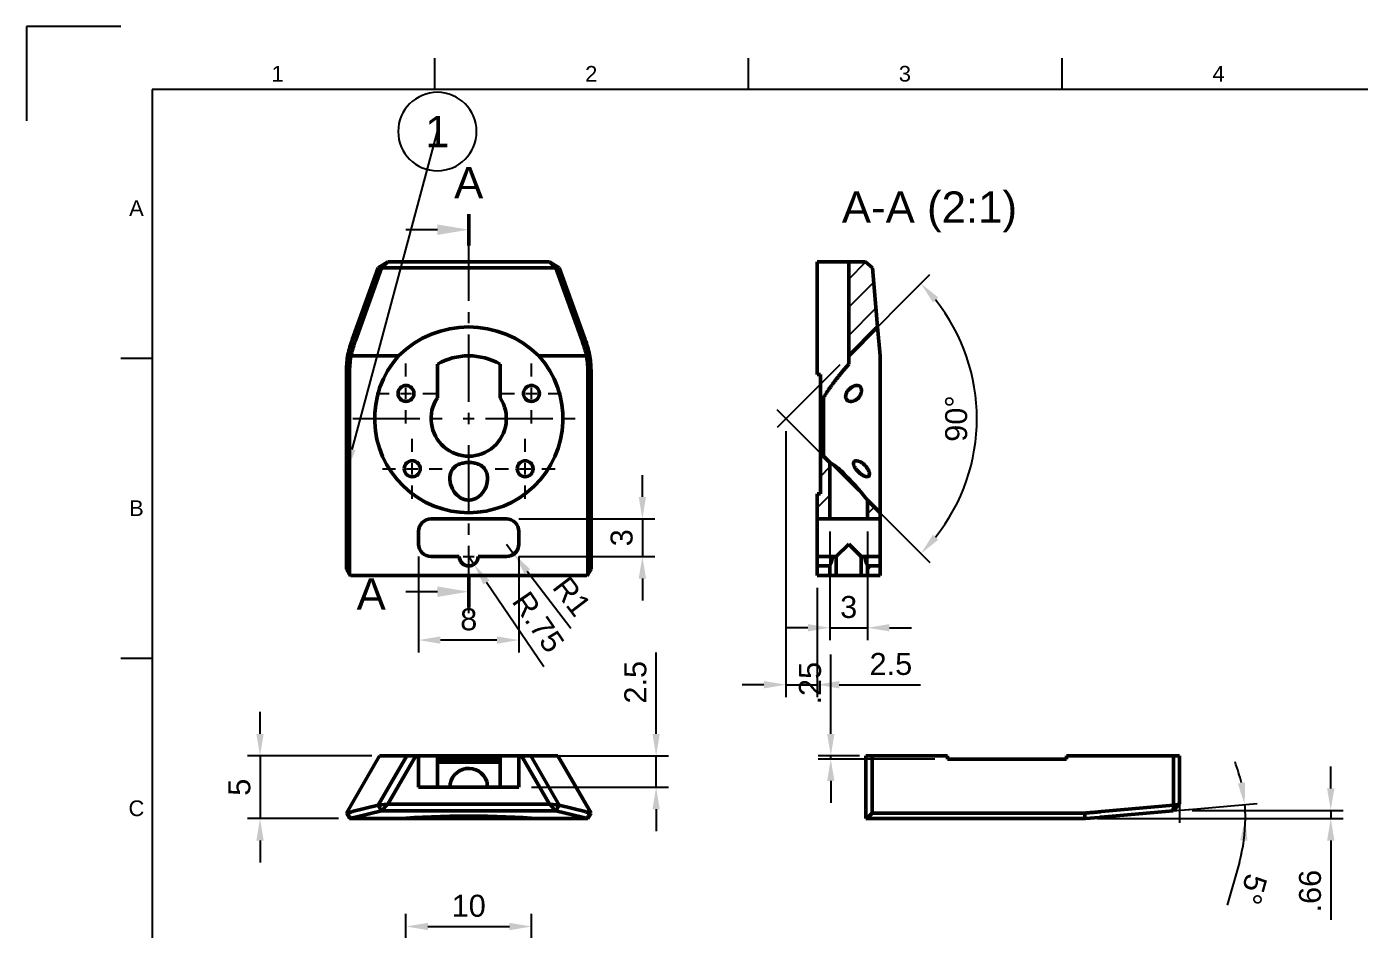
# Model space of a CAD drawing. Header units: millimetres. Extents: x 0 to 420, y 0 to 297.
# Drawn here: x 0 to 212.4, y 153.1 to 297 of the extents above; entities that cross this region are included whole.
import ezdxf
from ezdxf import colors
from ezdxf.entities.mleader import LeaderData, LeaderLine
from ezdxf.enums import TextEntityAlignment as Align
from ezdxf.math import Vec2, Vec3

# ---------------------------------------------------------------- set-up
doc = ezdxf.new("R2010")
doc.units = ezdxf.units.MM
doc.header["$LTSCALE"] = 0.75
doc.linetypes.add('CENTER2', pattern=[28.575, 19.05, -3.175, 3.175, -3.175])
for name, color, linetype, lineweight in [('Balloons', 7, 'Continuous', 25), ('Border', 7, 'Continuous', 25), ('Edge Extensions', 7, 'Continuous', 25), ('FD_Dimensions', 7, 'Continuous', 25), ('Hatching', 7, 'Continuous', 25), ('Section Lines', 7, 'Continuous', 25), ('Smart Centers', 7, 'CENTER2', 25), ('View Labels', 7, 'Continuous', 25), ('Visible', 7, 'Continuous', 50)]:
    doc.layers.add(name, color=color, linetype=linetype, lineweight=lineweight)
doc.styles.add('FusionTitle', font='')
doc.styles.get("Standard").update_dxf_attribs({"font": 'arial.ttf'})
doc.styles.get('FusionTitle').set_extended_font_data('Arial Unicode MS')
doc.dimstyles.new('Dim-ISO-25', dxfattribs={"dimtxt": 3.5, "dimasz": 3.5, "dimexe": 2, "dimexo": 2, "dimgap": 1.5, "dimtad": 1, "dimzin": 12, "dimdsep": 46, "dimtxsty": 'Standard', "dimcen": 0, "dimazin": 3, "dimtp": 0.1, "dimtm": 0.1, "dimtfac": 0.714, "dimtmove": 0, "dimatfit": 3, "dimfxl": 1, "dimtzin": 12, "dimarcsym": 0})

# ---------------------------------------------------------------- blocks, each defined once
blk = doc.blocks.new('*U10')
at = {"layer": 'Smart Centers', "color": 0, "ltscale": 0.75, "transparency": 16777216}
for p, q in [((0, 2.678906), (0, 30.104302)), ((-18.5, 0), (-2.678906, 0)), ((2.678906, 0), (18.5, 0)), ((0, -31.013333), (0, -2.678906))]:
    blk.add_line(p, q, dxfattribs=at)
at = {"layer": 'Smart Centers', "color": 0, "linetype": 'Continuous', "ltscale": 0.75, "transparency": 16777216}
for p, q in [((-0.892969, 0), (0.892969, 0)), ((0, -0.892969), (0, 0.892969))]:
    blk.add_line(p, q, dxfattribs=at)
blk = doc.blocks.new('*D56')
at = {"layer": 'Defpoints', "color": 0, "transparency": 16777216}
for p in [(57.029218, 180.767657), (37.202654, 170.767657), (51.691467, 170.767657)]:
    blk.add_point(p, dxfattribs=at)
at = {"layer": 'FD_Dimensions', "lineweight": -2, "transparency": 16777216}
for p, q in [((37.202654, 184.267657), (37.202654, 187.767657)), ((55.029218, 180.767657), (35.202654, 180.767657)), ((37.202654, 180.767657), (37.202654, 170.767657)), ((49.691467, 170.767657), (35.202654, 170.767657)), ((37.202654, 167.267657), (37.202654, 163.767657))]:
    blk.add_line(p, q, dxfattribs=at)
at = {"layer": 'FD_Dimensions', "transparency": 16777216}
for points in [[(36.619321, 184.267657), (37.785987, 184.267657), (37.202654, 180.767657)], [(36.619321, 167.267657), (37.785987, 167.267657), (37.202654, 170.767657)]]:
    blk.add_solid(points, dxfattribs=at)
at = {"layer": 'FD_Dimensions', "color": 0, "transparency": 16777216, "insert": (33.922811, 175.767657), "char_height": 3.5, "attachment_point": 5, "rotation": 90}
blk.add_mtext('5', dxfattribs=at)
blk = doc.blocks.new('ISO_A3_SHEET')
at = {"layer": 'Border'}
for p, q in [((15, 297), (0, 297)), ((0, 297), (0, 282)), ((65, 292), (65, 287)), ((115, 292), (115, 287)), ((165, 292), (165, 287)), ((410, 287), (20, 287)), ((20, 287), (20, 10)), ((15, 244.16666), (20, 244.16666)), ((15, 196.33333), (20, 196.33333))]:
    blk.add_line(p, q, dxfattribs=at)
at = {"layer": 'Border', "style": 'FusionTitle'}
for s, p in [('1', (40, 289.5)), ('2', (90, 289.5)), ('3', (140, 289.5)), ('4', (190, 289.5)), ('A', (17.5, 268.08333)), ('B', (17.5, 220.25)), ('C', (17.5, 172.41667))]:
    blk.add_text(s, height=2.5, dxfattribs=at).set_placement(p, align=Align.MIDDLE)
blk = doc.blocks.new('*D57')
at = {"layer": 'Defpoints', "color": 0, "transparency": 16777216}
for p in [(194.229399, 172.250086), (133.911063, 170.767657), (166.144038, 170.767657), (171.21583, 170.98102), (182.780894, 171.992832)]:
    blk.add_point(p, dxfattribs=at)
at = {"layer": 'FD_Dimensions', "lineweight": -2, "transparency": 16777216}
for p, q in [((184.773283, 172.167143), (196.167905, 173.164043)), ((170.777088, 170.767657), (196.272533, 170.767657)), ((193.311577, 163.833931), (191.367884, 156.956312))]:
    blk.add_line(p, q, dxfattribs=at)
for start, end in [(12.871721, 20.743442), (0, 5), (344.219103, 0), (344.256558, 352.128279)]:
    blk.add_arc((168.777088, 170.767657), 25.495445, start, end, dxfattribs=at)
at = {"layer": 'FD_Dimensions', "transparency": 16777216}
for points in [[(194.208118, 176.53786), (193.055612, 176.356643), (194.175515, 172.989732)], [(193.450337, 167.315952), (194.614252, 167.235872), (194.272533, 170.767657)]]:
    blk.add_solid(points, dxfattribs=at)
at = {"layer": 'FD_Dimensions', "color": 0, "transparency": 16777216, "insert": (195.495952, 159.503137), "char_height": 3.5, "attachment_point": 5, "rotation": 254.21913042}
blk.add_mtext('5°', dxfattribs=at)
blk = doc.blocks.new('*D58')
at = {"layer": 'Defpoints', "color": 0, "transparency": 16777216}
for p in [(76.468806, 218.531592), (76.468806, 212.531592), (98.147448, 212.531592)]:
    blk.add_point(p, dxfattribs=at)
at = {"layer": 'FD_Dimensions', "lineweight": -2, "transparency": 16777216}
for p, q in [((98.147448, 222.031592), (98.147448, 225.531592)), ((78.468806, 218.531592), (100.147448, 218.531592)), ((98.147448, 218.531592), (98.147448, 212.531592)), ((78.468806, 212.531592), (100.147448, 212.531592)), ((98.147448, 209.031592), (98.147448, 205.531592))]:
    blk.add_line(p, q, dxfattribs=at)
at = {"layer": 'FD_Dimensions', "transparency": 16777216}
for points in [[(97.564115, 222.031592), (98.730782, 222.031592), (98.147448, 218.531592)], [(97.564115, 209.031592), (98.730782, 209.031592), (98.147448, 212.531592)]]:
    blk.add_solid(points, dxfattribs=at)
at = {"layer": 'FD_Dimensions', "color": 0, "transparency": 16777216, "insert": (94.859249, 215.531592), "char_height": 3.5, "attachment_point": 5, "rotation": 90}
blk.add_mtext('3', dxfattribs=at)
blk = doc.blocks.new('*D59')
at = {"layer": 'Defpoints', "color": 0, "transparency": 16777216}
for p in [(62.468806, 214.531592), (78.468806, 214.531592), (62.468806, 199.224559)]:
    blk.add_point(p, dxfattribs=at)
at = {"layer": 'FD_Dimensions', "lineweight": -2, "transparency": 16777216}
for p, q in [((62.468806, 212.531592), (62.468806, 197.224559)), ((78.468806, 212.531592), (78.468806, 197.224559)), ((74.968806, 199.224559), (65.968806, 199.224559))]:
    blk.add_line(p, q, dxfattribs=at)
at = {"layer": 'FD_Dimensions', "transparency": 16777216}
for points in [[(65.968806, 199.807893), (65.968806, 198.641226), (62.468806, 199.224559)], [(74.968806, 199.807893), (74.968806, 198.641226), (78.468806, 199.224559)]]:
    blk.add_solid(points, dxfattribs=at)
at = {"layer": 'FD_Dimensions', "color": 0, "transparency": 16777216, "insert": (70.468806, 202.511565), "char_height": 3.5, "attachment_point": 5}
blk.add_mtext('8', dxfattribs=at)
blk = doc.blocks.new('*D60')
at = {"layer": 'Defpoints', "color": 0, "transparency": 16777216}
for p in [(76.468806, 214.531592), (77.68228, 212.941787)]:
    blk.add_point(p, dxfattribs=at)
at = {"layer": 'FD_Dimensions', "lineweight": -2, "transparency": 16777216}
for p, q in [((76.468806, 214.531592), (77.68228, 212.941787)), ((86.764085, 201.043457), (79.805858, 210.159626))]:
    blk.add_line(p, q, dxfattribs=at)
at = {"layer": 'FD_Dimensions', "transparency": 16777216}
blk.add_solid([(80.269551, 210.513556), (79.342165, 209.805697), (77.68228, 212.941787)], dxfattribs=at)
at = {"layer": 'FD_Dimensions', "color": 0, "transparency": 16777216, "insert": (86.935888, 206.186701), "char_height": 3.5, "attachment_point": 5, "rotation": 307.35392655}
blk.add_mtext('R1', dxfattribs=at)
blk = doc.blocks.new('*D61')
at = {"layer": 'Defpoints', "color": 0, "transparency": 16777216}
for p in [(70.468806, 212.531592), (71.314321, 211.292599)]:
    blk.add_point(p, dxfattribs=at)
at = {"layer": 'FD_Dimensions', "lineweight": -2, "transparency": 16777216}
for p, q in [((70.468806, 212.531592), (71.314321, 211.292599)), ((82.445775, 194.980873), (73.287188, 208.401614))]:
    blk.add_line(p, q, dxfattribs=at)
at = {"layer": 'FD_Dimensions', "transparency": 16777216}
blk.add_solid([(73.769019, 208.730425), (72.805357, 208.072802), (71.314321, 211.292599)], dxfattribs=at)
at = {"layer": 'FD_Dimensions', "color": 0, "transparency": 16777216, "insert": (81.562052, 202.094521), "char_height": 3.5, "attachment_point": 5, "rotation": 304.31040033}
blk.add_mtext('R.75', dxfattribs=at)
blk = doc.blocks.new('*U24')
at = {"layer": 'Smart Centers', "color": 0, "linetype": 'Continuous', "ltscale": 0.75, "transparency": 16777216}
for p, q in [((-0.892969, 0), (0.892969, 0)), ((0, -0.892969), (0, 0.892969))]:
    blk.add_line(p, q, dxfattribs=at)
blk = doc.blocks.new('*U25')
at = {"layer": 'Edge Extensions', "color": 0, "ltscale": 0.75, "transparency": 16777216}
for p, q in [((8.585786, 8.585786), (-1.414214, -1.414214)), ((11.585786, -11.585786), (-1.414214, 1.414214))]:
    blk.add_line(p, q, dxfattribs=at)
blk = doc.blocks.new('*D62')
at = {"layer": 'Defpoints', "color": 0, "transparency": 16777216}
for p in [(129.621591, 243.117379), (119.621591, 235.945806), (119.621591, 233.117379), (150.439157, 226.652988), (132.621591, 222.945806)]:
    blk.add_point(p, dxfattribs=at)
at = {"layer": 'FD_Dimensions', "lineweight": -2, "transparency": 16777216}
for p, q in [((131.035805, 244.531592), (143.974766, 257.470554)), ((134.035805, 221.531592), (143.974766, 211.592631))]:
    blk.add_line(p, q, dxfattribs=at)
blk.add_arc((121.035805, 234.531592), 30.44059, 321.591392, 38.408608, dxfattribs=at)
at = {"layer": 'FD_Dimensions', "transparency": 16777216}
for points in [[(144.453545, 253.055198), (145.324565, 253.831365), (142.560553, 256.05634)], [(145.324565, 215.23182), (144.453545, 216.007987), (142.560553, 213.006845)]]:
    blk.add_solid(points, dxfattribs=at)
at = {"layer": 'FD_Dimensions', "color": 0, "transparency": 16777216, "insert": (148.18939, 234.531592), "char_height": 3.5, "attachment_point": 5, "rotation": 90}
blk.add_mtext('90°', dxfattribs=at)
blk = doc.blocks.new('*D63')
at = {"layer": 'Defpoints', "color": 0, "transparency": 16777216}
for p in [(78.468806, 180.767657), (100.338871, 180.767657), (78.468806, 175.767657)]:
    blk.add_point(p, dxfattribs=at)
at = {"layer": 'FD_Dimensions', "lineweight": -2, "transparency": 16777216}
for p, q in [((100.338871, 184.267657), (100.338871, 197.225706)), ((80.468806, 180.767657), (102.338871, 180.767657)), ((100.338871, 175.767657), (100.338871, 180.767657)), ((80.468806, 175.767657), (102.338871, 175.767657)), ((100.338871, 172.267657), (100.338871, 168.767657))]:
    blk.add_line(p, q, dxfattribs=at)
at = {"layer": 'FD_Dimensions', "transparency": 16777216}
for points in [[(99.755538, 184.267657), (100.922204, 184.267657), (100.338871, 180.767657)], [(99.755538, 172.267657), (100.922204, 172.267657), (100.338871, 175.767657)]]:
    blk.add_solid(points, dxfattribs=at)
at = {"layer": 'FD_Dimensions', "color": 0, "transparency": 16777216, "insert": (97.051865, 192.496682), "char_height": 3.5, "attachment_point": 5, "rotation": 90}
blk.add_mtext('2.5', dxfattribs=at)
blk = doc.blocks.new('*D71')
at = {"layer": 'Defpoints', "color": 0, "transparency": 16777216}
for p in [(80.468806, 153.568689), (60.468806, 112.287668), (80.468806, 112.287668)]:
    blk.add_point(p, dxfattribs=at)
at = {"layer": 'FD_Dimensions', "lineweight": -2, "transparency": 16777216}
for p, q in [((60.468806, 114.287668), (60.468806, 155.568689)), ((80.468806, 114.287668), (80.468806, 155.568689)), ((63.968806, 153.568689), (76.968806, 153.568689))]:
    blk.add_line(p, q, dxfattribs=at)
at = {"layer": 'FD_Dimensions', "transparency": 16777216}
for points in [[(63.968806, 154.152022), (63.968806, 152.985355), (60.468806, 153.568689)], [(76.968806, 154.152022), (76.968806, 152.985355), (80.468806, 153.568689)]]:
    blk.add_solid(points, dxfattribs=at)
at = {"layer": 'FD_Dimensions', "color": 0, "transparency": 16777216, "insert": (70.468806, 156.855694), "char_height": 3.5, "attachment_point": 5}
blk.add_mtext('10', dxfattribs=at)
blk = doc.blocks.new('*D76')
at = {"layer": 'Defpoints', "color": 0, "transparency": 16777216}
for p in [(128.184164, 180.767657), (134.777088, 180.767657), (146.777088, 180.267657)]:
    blk.add_point(p, dxfattribs=at)
at = {"layer": 'FD_Dimensions', "lineweight": -2, "transparency": 16777216}
for p, q in [((128.184164, 184.267657), (128.184164, 196.924888)), ((132.777088, 180.767657), (126.184164, 180.767657)), ((128.184164, 180.267657), (128.184164, 180.767657)), ((144.777088, 180.267657), (126.184164, 180.267657)), ((128.184164, 176.767657), (128.184164, 173.267657))]:
    blk.add_line(p, q, dxfattribs=at)
at = {"layer": 'FD_Dimensions', "transparency": 16777216}
for points in [[(127.60083, 184.267657), (128.767497, 184.267657), (128.184164, 180.767657)], [(127.60083, 176.767657), (128.767497, 176.767657), (128.184164, 180.267657)]]:
    blk.add_solid(points, dxfattribs=at)
at = {"layer": 'FD_Dimensions', "color": 0, "transparency": 16777216, "insert": (124.897158, 192.346273), "char_height": 3.5, "attachment_point": 5, "rotation": 90}
blk.add_mtext('.25', dxfattribs=at)
blk = doc.blocks.new('*D77')
at = {"layer": 'Defpoints', "color": 0, "transparency": 16777216}
for p in [(121.035805, 234.531592), (126.035805, 209.531592), (126.035805, 192.106961)]:
    blk.add_point(p, dxfattribs=at)
at = {"layer": 'FD_Dimensions', "color": 0, "lineweight": -2, "transparency": 16777216}
for p, q in [((121.035805, 232.531592), (121.035805, 190.106961)), ((126.035805, 207.531592), (126.035805, 190.106961)), ((117.535805, 192.106961), (114.035805, 192.106961)), ((121.035805, 192.106961), (126.035805, 192.106961)), ((129.535805, 192.106961), (142.493854, 192.106961))]:
    blk.add_line(p, q, dxfattribs=at)
at = {"layer": 'FD_Dimensions', "color": 0, "transparency": 16777216}
for points in [[(117.535805, 192.690294), (117.535805, 191.523627), (121.035805, 192.106961)], [(129.535805, 192.690294), (129.535805, 191.523627), (126.035805, 192.106961)]]:
    blk.add_solid(points, dxfattribs=at)
at = {"layer": 'FD_Dimensions', "color": 0, "transparency": 16777216, "insert": (137.764829, 195.393966), "char_height": 3.5, "attachment_point": 5}
blk.add_mtext('2.5', dxfattribs=at)
blk = doc.blocks.new('*D78')
at = {"layer": 'Defpoints', "color": 0, "transparency": 16777216}
for p in [(128.035805, 218.531592), (134.035805, 218.531592), (134.035805, 201.186267)]:
    blk.add_point(p, dxfattribs=at)
at = {"layer": 'FD_Dimensions', "color": 0, "lineweight": -2, "transparency": 16777216}
for p, q in [((128.035805, 216.531592), (128.035805, 199.186267)), ((134.035805, 216.531592), (134.035805, 199.186267)), ((124.535805, 201.186267), (121.035805, 201.186267)), ((128.035805, 201.186267), (134.035805, 201.186267)), ((137.535805, 201.186267), (141.035805, 201.186267))]:
    blk.add_line(p, q, dxfattribs=at)
at = {"layer": 'FD_Dimensions', "color": 0, "transparency": 16777216}
for points in [[(124.535805, 201.7696), (124.535805, 200.602934), (128.035805, 201.186267)], [(137.535805, 201.7696), (137.535805, 200.602934), (134.035805, 201.186267)]]:
    blk.add_solid(points, dxfattribs=at)
at = {"layer": 'FD_Dimensions', "color": 0, "transparency": 16777216, "insert": (131.035805, 204.474466), "char_height": 3.5, "attachment_point": 5}
blk.add_mtext('3', dxfattribs=at)
blk = doc.blocks.new('*U44')
at = {"layer": 'Edge Extensions', "color": 0, "ltscale": 0.75, "transparency": 16777216}
for p, q in [((-0.996195, -0.087156), (1.992389, 0.174311)), ((0, 1), (0, -2))]:
    blk.add_line(p, q, dxfattribs=at)
blk = doc.blocks.new('*D79')
at = {"layer": 'Defpoints', "color": 0, "transparency": 16777216}
for p in [(183.777088, 172.079987), (168.68869, 170.767657), (207.880359, 170.767657)]:
    blk.add_point(p, dxfattribs=at)
at = {"layer": 'FD_Dimensions', "lineweight": -2, "transparency": 16777216}
for p, q in [((207.880359, 175.579987), (207.880359, 179.079987)), ((185.777088, 172.079987), (209.880359, 172.079987)), ((207.880359, 172.079987), (207.880359, 170.767657)), ((170.68869, 170.767657), (209.880359, 170.767657)), ((207.880359, 167.267657), (207.880359, 154.639076))]:
    blk.add_line(p, q, dxfattribs=at)
at = {"layer": 'FD_Dimensions', "transparency": 16777216}
for points in [[(207.297026, 175.579987), (208.463693, 175.579987), (207.880359, 172.079987)], [(207.297026, 167.267657), (208.463693, 167.267657), (207.880359, 170.767657)]]:
    blk.add_solid(points, dxfattribs=at)
at = {"layer": 'FD_Dimensions', "color": 0, "transparency": 16777216, "insert": (204.593354, 159.203367), "char_height": 3.5, "attachment_point": 5, "rotation": 90}
blk.add_mtext('.66', dxfattribs=at)
blk = doc.blocks.new('*U46')
at = {"layer": 'Smart Centers', "color": 0, "ltscale": 0.75, "transparency": 16777216}
for p, q in [((0, 2.678906), (0, 4.771)), ((-4.771, 0), (-2.678906, 0)), ((2.678906, 0), (4.771, 0)), ((0, -4.771), (0, -2.678906))]:
    blk.add_line(p, q, dxfattribs=at)
at = {"layer": 'Smart Centers', "color": 0, "linetype": 'Continuous', "ltscale": 0.75, "transparency": 16777216}
for p, q in [((-0.892969, 0), (0.892969, 0)), ((0, -0.892969), (0, 0.892969))]:
    blk.add_line(p, q, dxfattribs=at)
blk = doc.blocks.new('*U47')
at = {"layer": 'Smart Centers', "color": 0, "ltscale": 0.75, "transparency": 16777216}
for p, q in [((0, 2.678906), (0, 4.771)), ((-4.771, 0), (-2.678906, 0)), ((2.678906, 0), (4.771, 0)), ((0, -4.771), (0, -2.678906))]:
    blk.add_line(p, q, dxfattribs=at)
at = {"layer": 'Smart Centers', "color": 0, "linetype": 'Continuous', "ltscale": 0.75, "transparency": 16777216}
for p, q in [((-0.892969, 0), (0.892969, 0)), ((0, -0.892969), (0, 0.892969))]:
    blk.add_line(p, q, dxfattribs=at)
blk = doc.blocks.new('*U48')
at = {"layer": 'Smart Centers', "color": 0, "ltscale": 0.75, "transparency": 16777216}
for p, q in [((0, 2.678906), (0, 4.771)), ((-4.771, 0), (-2.678906, 0)), ((2.678906, 0), (4.771, 0)), ((0, -4.771), (0, -2.678906))]:
    blk.add_line(p, q, dxfattribs=at)
at = {"layer": 'Smart Centers', "color": 0, "linetype": 'Continuous', "ltscale": 0.75, "transparency": 16777216}
for p, q in [((-0.892969, 0), (0.892969, 0)), ((0, -0.892969), (0, 0.892969))]:
    blk.add_line(p, q, dxfattribs=at)
blk = doc.blocks.new('*U49')
at = {"layer": 'Smart Centers', "color": 0, "ltscale": 0.75, "transparency": 16777216}
for p, q in [((0, 2.678906), (0, 4.771)), ((-4.771, 0), (-2.678906, 0)), ((2.678906, 0), (4.771, 0)), ((0, -4.771), (0, -2.678906))]:
    blk.add_line(p, q, dxfattribs=at)
at = {"layer": 'Smart Centers', "color": 0, "linetype": 'Continuous', "ltscale": 0.75, "transparency": 16777216}
for p, q in [((-0.892969, 0), (0.892969, 0)), ((0, -0.892969), (0, 0.892969))]:
    blk.add_line(p, q, dxfattribs=at)
blk = doc.blocks.new('*B52')
at = {"transparency": 16777216}
for start, end in [(90, 270), (270, 90)]:
    blk.add_arc((0, 0), 6.25, start, end, dxfattribs=at)
at = {"transparency": 16777216, "insert": (0, 0), "char_height": 5, "attachment_point": 5}
blk.add_mtext('1', dxfattribs=at)

msp = doc.modelspace()

# ---------------------------------------------------------------- hatches: boundary and pattern name
at = {"layer": 'Hatching'}
h = msp.add_hatch(dxfattribs=at)
h.set_pattern_fill('ANSI31', color=256, style=0)
h.paths.add_polyline_path([(126.036, 211.032), (126.036, 209.532), (128.036, 209.532), (128.036, 211.032)], flags=0)
h.paths.add_polyline_path([(134.036, 209.532), (136.036, 209.532), (136.036, 211.032), (134.036, 211.032)], flags=0)
h.paths.add_polyline_path([(136.036, 218.532), (136.036, 219.532), (134.036, 221.532), (134.036, 218.532)], flags=0)
h.paths.add_polyline_path([(127.036, 228.532), (126.536, 228.532), (126.536, 222.532), (126.036, 222.532), (126.036, 218.532), (128.036, 218.532), (128.036, 227.532)], flags=0)
h.paths.add_polyline_path([(131.036, 259.532), (131.036, 244.532), (135.634, 249.129), (134.811, 258.535), (133.723, 259.532)], flags=0)

# ---------------------------------------------------------------- linework, layer by layer
at = {"layer": 'Section Lines', "lineweight": 50}
for p, q in [((70.469, 267.136), (70.469, 262.136)), ((70.469, 204.437), (70.469, 209.437))]:
    msp.add_line(p, q, dxfattribs=at)
at = {"layer": 'Section Lines'}
for p, q in [((65.469, 264.636), (60.469, 264.636)), ((65.469, 206.937), (60.469, 206.937))]:
    msp.add_line(p, q, dxfattribs=at)
for points in [[(65.469, 265.469), (70.469, 264.636), (65.469, 263.803)], [(65.469, 207.77), (70.469, 206.937), (65.469, 206.103)]]:
    msp.add_solid(points, dxfattribs=at)
at = {"layer": 'Visible', "extrusion": (0, 1, 2.967e-13)}
for p, q in [((56.035, 258.566), (57.6, 259.532)), ((57.6, 259.532), (56.571, 258.535)), ((83.338, 259.532), (57.6, 259.532)), ((84.366, 258.535), (83.338, 259.532)), ((83.338, 259.532), (84.903, 258.566)), ((56.035, 258.566), (51.899, 247.075)), ((52.409, 246.97), (56.571, 258.535)), ((56.571, 258.535), (56.035, 258.566)), ((56.571, 258.535), (84.366, 258.535)), ((84.903, 258.566), (84.366, 258.535)), ((84.366, 258.535), (88.529, 246.97)), ((89.038, 247.075), (84.903, 258.566)), ((51.691, 244.532), (59.288, 244.532)), ((81.649, 244.532), (89.246, 244.532)), ((65.469, 237.848), (65.469, 243.192)), ((75.469, 243.192), (75.469, 237.848)), ((50.969, 241.899), (50.969, 210.532)), ((51.469, 209.666), (51.469, 241.899)), ((89.469, 241.899), (89.469, 209.666)), ((89.969, 210.532), (89.969, 241.899)), ((64.469, 218.532), (76.469, 218.532)), ((62.469, 214.532), (62.469, 216.532)), ((78.469, 216.532), (78.469, 214.532)), ((68.969, 212.532), (64.469, 212.532)), ((76.469, 212.532), (71.969, 212.532)), ((51.469, 209.666), (50.969, 210.532)), ((89.969, 210.532), (89.469, 209.666)), ((51.624, 209.532), (51.469, 209.666)), ((89.314, 209.532), (51.624, 209.532)), ((89.469, 209.666), (89.314, 209.532))]:
    msp.add_line(p, q, dxfattribs=at)
at = {"layer": 'Visible', "extrusion": (0, 1, 2e-16)}
for p, q in [((126.036, 251.405), (126.036, 259.532)), ((126.036, 259.532), (131.036, 259.532)), ((131.036, 259.532), (131.036, 244.532)), ((133.723, 259.532), (131.036, 259.532)), ((134.811, 258.535), (133.723, 259.532)), ((135.634, 249.129), (134.811, 258.535)), ((126.036, 251.405), (126.036, 248.282)), ((131.036, 244.532), (135.634, 249.129)), ((136.036, 244.532), (135.634, 249.129)), ((126.036, 245.16), (126.036, 248.282)), ((126.036, 241.532), (126.036, 245.16)), ((131.036, 244.532), (131.036, 243.192)), ((136.036, 244.532), (136.036, 219.532)), ((126.536, 241.532), (126.036, 241.532)), ((126.536, 237.848), (126.536, 241.532)), ((126.536, 237.848), (126.536, 228.532)), ((126.536, 237.848), (127.036, 237.848)), ((127.036, 237.848), (127.036, 228.532)), ((127.036, 228.532), (126.536, 228.532)), ((126.536, 228.532), (126.536, 222.532)), ((128.036, 227.532), (127.036, 228.532)), ((128.036, 218.532), (128.036, 227.532)), ((126.536, 222.532), (126.036, 222.532)), ((126.036, 222.532), (126.036, 218.532)), ((136.036, 219.532), (134.036, 221.532)), ((134.036, 221.532), (134.036, 218.532)), ((136.036, 218.532), (136.036, 219.532)), ((126.036, 218.532), (128.036, 218.532)), ((126.036, 218.532), (126.036, 216.532)), ((128.036, 218.532), (134.036, 218.532)), ((134.036, 218.532), (136.036, 218.532)), ((136.036, 216.532), (136.036, 218.532)), ((126.036, 214.532), (126.036, 216.532)), ((136.036, 216.532), (136.036, 214.532)), ((126.036, 214.532), (126.036, 212.532)), ((126.036, 211.032), (126.036, 212.532)), ((128.438, 212.532), (126.036, 212.532)), ((129.036, 212.532), (128.438, 212.532)), ((131.036, 214.532), (129.036, 212.532)), ((129.036, 209.532), (129.036, 212.532)), ((131.036, 214.532), (133.036, 212.532)), ((133.634, 212.532), (133.036, 212.532)), ((133.036, 212.532), (133.036, 209.532)), ((136.036, 212.532), (133.634, 212.532)), ((136.036, 212.532), (136.036, 214.532)), ((136.036, 212.532), (136.036, 211.032)), ((126.036, 211.032), (126.036, 209.532)), ((128.036, 211.032), (126.036, 211.032)), ((128.036, 209.532), (128.036, 211.032)), ((136.036, 211.032), (134.036, 211.032)), ((134.036, 211.032), (134.036, 209.532)), ((136.036, 209.532), (136.036, 211.032)), ((126.036, 209.532), (128.036, 209.532)), ((129.036, 209.532), (128.036, 209.532)), ((129.036, 209.532), (133.036, 209.532)), ((134.036, 209.532), (133.036, 209.532)), ((134.036, 209.532), (136.036, 209.532))]:
    msp.add_line(p, q, dxfattribs=at)
at = {"layer": 'Visible'}
for p, q in [((56.242, 180.768), (50.969, 171.634)), ((60.584, 180.768), (56.035, 172.888)), ((56.242, 180.768), (57.029, 180.768)), ((57.029, 180.768), (60.584, 180.768)), ((57.6, 173.08), (62.038, 180.768)), ((62.038, 180.768), (60.584, 180.768)), ((62.469, 180.768), (62.038, 180.768)), ((63.969, 180.768), (62.469, 180.768)), ((62.469, 175.768), (62.469, 180.768)), ((63.969, 180.768), (65.469, 180.768)), ((65.469, 175.768), (65.469, 180.768)), ((65.469, 180.768), (75.469, 180.768)), ((75.469, 180.768), (76.969, 180.768)), ((75.469, 180.768), (75.469, 175.768)), ((78.469, 180.768), (76.969, 180.768)), ((78.9, 180.768), (78.469, 180.768)), ((78.469, 180.768), (78.469, 175.768)), ((80.353, 180.768), (78.9, 180.768)), ((78.9, 180.768), (83.338, 173.08)), ((83.908, 180.768), (80.353, 180.768)), ((84.903, 172.888), (80.353, 180.768)), ((83.908, 180.768), (84.695, 180.768)), ((89.969, 171.634), (84.695, 180.768)), ((75.469, 180.268), (65.469, 180.268)), ((75.469, 179.768), (65.469, 179.768)), ((78.469, 175.768), (62.469, 175.768)), ((56.035, 172.888), (51.899, 171.882)), ((56.035, 172.888), (57.6, 173.08)), ((56.571, 171.993), (56.035, 172.888)), ((57.6, 173.08), (56.571, 171.993)), ((83.338, 173.08), (57.6, 173.08)), ((84.366, 171.993), (83.338, 173.08)), ((83.338, 173.08), (84.903, 172.888)), ((84.903, 172.888), (84.366, 171.993)), ((89.038, 171.882), (84.903, 172.888)), ((51.469, 170.768), (50.969, 171.634)), ((51.469, 170.768), (51.668, 170.768)), ((51.668, 170.768), (51.691, 170.768)), ((51.691, 170.768), (59.288, 170.768)), ((52.409, 170.981), (56.571, 171.993)), ((56.571, 171.993), (84.366, 171.993)), ((81.649, 170.768), (59.288, 170.768)), ((81.649, 170.768), (89.246, 170.768)), ((84.366, 171.993), (88.529, 170.981)), ((89.246, 170.768), (89.27, 170.768)), ((89.27, 170.768), (89.469, 170.768)), ((89.469, 170.768), (89.969, 171.634))]:
    msp.add_line(p, q, dxfattribs=at)
at = {"layer": 'Visible', "extrusion": (1, -2e-16, 2.967e-13)}
for p, q in [((134.777, 180.768), (133.777, 180.768)), ((133.777, 180.768), (133.777, 170.768)), ((134.777, 171.634), (134.777, 180.768)), ((134.777, 180.768), (146.777, 180.768)), ((146.777, 180.268), (146.777, 180.768)), ((165.777, 180.768), (166.144, 180.768)), ((165.777, 180.768), (165.777, 180.268)), ((166.144, 180.768), (171.32, 180.768)), ((171.32, 180.768), (182.811, 180.768)), ((183.777, 180.768), (182.811, 180.768)), ((182.811, 180.768), (182.811, 172.888)), ((183.777, 173.08), (183.777, 180.768)), ((165.777, 180.268), (146.777, 180.268)), ((182.811, 172.888), (171.32, 171.882)), ((183.777, 173.08), (182.781, 171.993)), ((182.781, 171.993), (182.811, 172.888)), ((182.811, 172.888), (183.777, 173.08)), ((133.777, 170.768), (133.911, 170.768)), ((133.911, 170.768), (134.777, 171.634)), ((133.911, 170.768), (166.144, 170.768)), ((166.144, 171.634), (134.777, 171.634)), ((166.144, 170.768), (168.689, 170.768)), ((168.689, 170.768), (168.777, 170.768)), ((168.777, 170.768), (170.984, 170.961)), ((171.216, 170.981), (182.781, 171.993))]:
    msp.add_line(p, q, dxfattribs=at)
at = {"layer": 'Visible', "extrusion": (1e-16, 0, -1)}
for centre in [(-60.469, 238.532), (-80.469, 238.532), (-61.469, 226.532), (-79.469, 226.532)]:
    msp.add_circle(centre, 1.271, dxfattribs=at)
for centre, radius, start, end in [((-68.99, 240.849), 18.189, 11.28361, 19.24134), ((-68.644, 240.856), 17.346, 12.23386, 19.82449), ((-74.571, 238.915), 24.095, 19.20918, 19.79443), ((-72.291, 240.855), 17.349, 160.17629, 167.76561), ((-66.367, 238.915), 24.095, 160.20557, 160.79082), ((-71.944, 240.848), 18.192, 160.7595, 168.71577), ((-68.205, 241.897), 17.236, 0.00483, 8.37549), ((-67.836, 241.897), 16.367, 0.00578, 8.95023), ((-70.469, 234.532), 15, 138.18968, 41.81032), ((-70.469, 234.532), 10, 60, 120), ((-73.102, 241.897), 16.367, 171.04977, 179.99422), ((-72.733, 241.897), 17.236, 171.62451, 179.99517), ((-70.469, 234.532), 6, 146.44269, 33.55731), ((-70.469, 212.532), 1.5, 180, 0)]:
    msp.add_arc(centre, radius, start, end, dxfattribs=at)
at = {"layer": 'Visible', "extrusion": (2e-16, 0, -1)}
for centre, radius, start, end in [((-122.183, 217.88), 11.289, 121.23144, 134.78191), ((-96.334, 191.778), 48.026, 134.73595, 141.72059)]:
    msp.add_arc(centre, radius, start, end, dxfattribs=at)
at = {"layer": 'Visible'}
for centre, radius, start, end in [((64.469, 216.532), 2, 90, 180), ((76.469, 216.532), 2, 0, 90), ((64.469, 214.532), 2, 180, 270), ((76.469, 214.532), 2, 270, 0), ((70.469, 175.768), 3, 17.45457, 180.00071), ((52.85, 167.71), 4.278, 103.97255, 113.38019), ((53.37, 166.382), 4.696, 102.84864, 110.94232), ((52.773, 168.286), 3.701, 103.6546, 104.9674), ((87.561, 166.36), 4.719, 69.0734, 77.12709), ((88.165, 168.286), 3.701, 75.0326, 76.3454), ((88.08, 167.687), 4.302, 66.64171, 75.99643)]:
    msp.add_arc(centre, radius, start, end, dxfattribs=at)
for centre, major_axis, ratio, start_param, end_param in [((70.469, 233.132), (0, 15.997), 0.9961655, -0.7776093, 0.7776093), ((70.469, 169.77), (-15.936, 0), 0.0878254, 3.9347796, 5.4899983)]:
    msp.add_ellipse(centre, major_axis=major_axis, ratio=ratio, start_param=start_param, end_param=end_param, dxfattribs=at)
for points, knots in [([(52.326, 246.739), (52.339, 246.777), (52.353, 246.816), (52.381, 246.893), (52.395, 246.932), (52.409, 246.97)], [1.739511396, 1.739511396, 1.739511396, 1.739511396, 1.74568665, 1.74568665, 1.751861905, 1.751861905, 1.751861905, 1.751861905]), ([(88.529, 246.97), (88.543, 246.932), (88.557, 246.893), (88.584, 246.816), (88.598, 246.777), (88.612, 246.739)], [-1.483581895, -1.483581895, -1.483581895, -1.483581895, -1.477406641, -1.477406641, -1.471231387, -1.471231387, -1.471231387, -1.471231387]), ([(51.153, 244.408), (51.238, 244.413), (51.324, 244.419), (51.496, 244.431), (51.582, 244.437), (51.668, 244.443)], [-0.050513916, -0.050513916, -0.050513916, -0.050513916, -0.025258662, -0.025258662, 0, 0, 0, 0]), ([(89.785, 244.408), (89.7, 244.413), (89.615, 244.419), (89.443, 244.431), (89.356, 244.437), (89.27, 244.443)], [-0.050515377, -0.050515377, -0.050515377, -0.050515377, -0.025489097, -0.025489097, 0, 0, 0, 0]), ([(131.731, 237.304), (131.579, 237.265), (131.414, 237.249), (131.1, 237.29), (130.952, 237.346), (130.751, 237.497), (130.673, 237.582), (130.565, 237.796), (130.535, 237.925), (130.535, 238.194), (130.565, 238.343), (130.673, 238.628), (130.751, 238.764), (130.952, 239.052), (131.1, 239.209), (131.414, 239.471), (131.579, 239.575), (131.893, 239.725), (132.068, 239.781), (132.401, 239.814), (132.559, 239.791), (132.796, 239.675), (132.897, 239.587), (133.003, 239.401), (133.03, 239.33), (133.068, 239.175), (133.077, 239.091), (133.077, 238.916), (133.068, 238.824), (133.03, 238.639), (133.003, 238.545), (132.897, 238.272), (132.796, 238.101), (132.559, 237.794), (132.401, 237.647), (132.068, 237.423), (131.893, 237.346), (131.731, 237.304)], [0, 0, 0, 0, 0.03225332, 0.03225332, 0.06450663, 0.06450663, 0.08623022, 0.08623022, 0.10795381, 0.10795381, 0.1296774, 0.1296774, 0.15140099, 0.15140099, 0.18365431, 0.18365431, 0.21590762, 0.21590762, 0.25026558, 0.25026558, 0.28462353, 0.28462353, 0.31285697, 0.31285697, 0.32697369, 0.32697369, 0.34109041, 0.34109041, 0.35520712, 0.35520712, 0.36932384, 0.36932384, 0.39755728, 0.39755728, 0.43191523, 0.43191523, 0.46627319, 0.46627319, 0.46627319, 0.46627319]), ([(73.331, 225.893), (73.473, 225.463), (73.505, 224.963), (73.35, 223.956), (73.163, 223.449), (72.628, 222.592), (72.207, 222.138), (71.544, 221.768), (71.341, 221.68), (70.91, 221.562), (70.682, 221.532), (70.256, 221.532), (70.028, 221.562), (69.597, 221.68), (69.393, 221.768), (68.731, 222.138), (68.309, 222.592), (67.775, 223.449), (67.588, 223.956), (67.433, 224.963), (67.464, 225.463), (67.691, 226.148), (67.827, 226.411), (68.218, 226.866), (68.475, 227.058), (68.992, 227.304), (69.267, 227.392), (69.858, 227.506), (70.174, 227.532), (70.764, 227.532), (71.08, 227.506), (71.671, 227.392), (71.946, 227.304), (72.463, 227.058), (72.72, 226.866), (73.11, 226.411), (73.246, 226.148), (73.331, 225.893)], [0, 0, 0, 0, 0.0962133, 0.0962133, 0.1924265, 0.1924265, 0.2830259, 0.2830259, 0.3149374, 0.3149374, 0.3468489, 0.3468489, 0.3787605, 0.3787605, 0.410672, 0.410672, 0.5012714, 0.5012714, 0.5974846, 0.5974846, 0.6936979, 0.6936979, 0.7506638, 0.7506638, 0.8076298, 0.8076298, 0.8518411, 0.8518411, 0.8960524, 0.8960524, 0.9402636, 0.9402636, 0.9844749, 0.9844749, 1.0414409, 1.0414409, 1.0984068, 1.0984068, 1.0984068, 1.0984068]), ([(133.01, 225.676), (132.857, 225.789), (132.691, 225.932), (132.375, 226.253), (132.225, 226.431), (132.023, 226.732), (131.945, 226.869), (131.837, 227.136), (131.806, 227.267), (131.806, 227.485), (131.837, 227.58), (131.945, 227.718), (132.023, 227.76), (132.225, 227.814), (132.375, 227.807), (132.691, 227.728), (132.857, 227.654), (133.171, 227.472), (133.345, 227.344), (133.676, 227.038), (133.833, 226.859), (134.068, 226.521), (134.169, 226.344), (134.274, 226.084), (134.302, 225.998), (134.339, 225.834), (134.348, 225.757), (134.348, 225.617), (134.339, 225.554), (134.302, 225.445), (134.274, 225.399), (134.169, 225.292), (134.068, 225.262), (133.833, 225.26), (133.676, 225.301), (133.345, 225.45), (133.171, 225.557), (133.01, 225.676)], [0, 0, 0, 0, 0.03249958, 0.03249958, 0.06499915, 0.06499915, 0.08692735, 0.08692735, 0.10885555, 0.10885555, 0.13078375, 0.13078375, 0.15271195, 0.15271195, 0.18521152, 0.18521152, 0.2177111, 0.2177111, 0.25181782, 0.25181782, 0.28592453, 0.28592453, 0.3139517, 0.3139517, 0.32796528, 0.32796528, 0.34197887, 0.34197887, 0.35599245, 0.35599245, 0.37000603, 0.37000603, 0.3980332, 0.3980332, 0.43213992, 0.43213992, 0.46624664, 0.46624664, 0.46624664, 0.46624664]), ([(128.438, 212.532), (128.438, 212.339), (128.414, 212.137), (128.334, 211.769), (128.279, 211.602), (128.18, 211.34), (128.128, 211.225), (128.056, 211.071), (128.036, 211.032), (128.036, 211.032)], [0.23063433, 0.23063433, 0.23063433, 0.23063433, 0.25950297, 0.25950297, 0.28837161, 0.28837161, 0.31716155, 0.31716155, 0.3459515, 0.3459515, 0.3459515, 0.3459515]), ([(134.036, 211.032), (134.036, 211.032), (134.016, 211.071), (133.943, 211.225), (133.892, 211.34), (133.792, 211.602), (133.738, 211.769), (133.658, 212.137), (133.634, 212.339), (133.634, 212.532)], [0.11531717, 0.11531717, 0.11531717, 0.11531717, 0.14410711, 0.14410711, 0.17289705, 0.17289705, 0.20176569, 0.20176569, 0.23063433, 0.23063433, 0.23063433, 0.23063433]), ([(51.153, 171.636), (51.128, 171.636), (51.105, 171.635), (51.057, 171.635), (51.034, 171.635), (51.017, 171.634), (51.001, 171.634), (50.989, 171.634), (50.973, 171.634), (50.969, 171.634), (50.969, 171.634)], [-6.41269274, -6.41269274, -6.41269274, -6.41269274, -6.38626918, -6.38626918, -6.34920321, -6.34920321, -6.34920321, -6.31619426, -6.31619426, -6.28318531, -6.28318531, -6.28318531, -6.28318531]), ([(51.153, 171.636), (51.238, 171.491), (51.324, 171.346), (51.496, 171.057), (51.582, 170.912), (51.668, 170.768)], [-0.050513916, -0.050513916, -0.050513916, -0.050513916, -0.025258662, -0.025258662, 0, 0, 0, 0]), ([(52.326, 170.961), (52.339, 170.964), (52.353, 170.968), (52.381, 170.974), (52.395, 170.978), (52.409, 170.981)], [1.739511396, 1.739511396, 1.739511396, 1.739511396, 1.74568665, 1.74568665, 1.751861905, 1.751861905, 1.751861905, 1.751861905]), ([(88.529, 170.981), (88.543, 170.978), (88.557, 170.974), (88.584, 170.968), (88.598, 170.964), (88.612, 170.961)], [-1.483581895, -1.483581895, -1.483581895, -1.483581895, -1.477406641, -1.477406641, -1.471231387, -1.471231387, -1.471231387, -1.471231387]), ([(89.785, 171.636), (89.7, 171.493), (89.615, 171.349), (89.443, 171.06), (89.356, 170.914), (89.27, 170.768)], [-0.050515377, -0.050515377, -0.050515377, -0.050515377, -0.025489097, -0.025489097, 0, 0, 0, 0]), ([(89.969, 171.634), (89.969, 171.634), (89.965, 171.634), (89.949, 171.634), (89.937, 171.634), (89.921, 171.634), (89.903, 171.635), (89.88, 171.635), (89.832, 171.635), (89.81, 171.636), (89.785, 171.636)], [0, 0, 0, 0, 0.03300895, 0.03300895, 0.0660179, 0.0660179, 0.0660179, 0.10308387, 0.10308387, 0.12950743, 0.12950743, 0.12950743, 0.12950743]), ([(168.653, 171.636), (168.483, 171.636), (168.313, 171.635), (167.904, 171.635), (167.665, 171.635), (167.425, 171.634), (167.212, 171.634), (166.999, 171.634), (166.571, 171.634), (166.358, 171.634), (166.144, 171.634)], [-6.41269274, -6.41269274, -6.41269274, -6.41269274, -6.38626918, -6.38626918, -6.34920321, -6.34920321, -6.34920321, -6.31619426, -6.31619426, -6.28318531, -6.28318531, -6.28318531, -6.28318531]), ([(171.088, 171.861), (170.923, 171.846), (170.756, 171.83), (170.345, 171.792), (170.1, 171.769), (169.853, 171.747), (169.646, 171.727), (169.439, 171.708), (169.038, 171.671), (168.846, 171.654), (168.653, 171.636)], [-0.43502305, -0.43502305, -0.43502305, -0.43502305, -0.40872601, -0.40872601, -0.37014126, -0.37014126, -0.37014126, -0.33770037, -0.33770037, -0.30775408, -0.30775408, -0.30775408, -0.30775408]), ([(168.653, 171.636), (168.659, 171.491), (168.665, 171.346), (168.676, 171.057), (168.682, 170.912), (168.689, 170.768)], [-0.050513916, -0.050513916, -0.050513916, -0.050513916, -0.025258662, -0.025258662, 0, 0, 0, 0]), ([(170.984, 170.961), (171.023, 170.964), (171.061, 170.968), (171.139, 170.974), (171.177, 170.978), (171.216, 170.981)], [1.739511396, 1.739511396, 1.739511396, 1.739511396, 1.74568665, 1.74568665, 1.751861905, 1.751861905, 1.751861905, 1.751861905]), ([(171.32, 171.882), (171.282, 171.879), (171.243, 171.875), (171.166, 171.868), (171.127, 171.865), (171.088, 171.861)], [-1.751861905, -1.751861905, -1.751861905, -1.751861905, -1.74568665, -1.74568665, -1.739511396, -1.739511396, -1.739511396, -1.739511396])]:
    msp.add_open_spline(points, degree=3, knots=knots, dxfattribs=at)
for points in [[(51.668, 244.443), (51.676, 244.473), (51.684, 244.502), (51.691, 244.532)], [(89.246, 244.532), (89.254, 244.502), (89.262, 244.473), (89.27, 244.443)], [(73.331, 176.668), (73.423, 176.375), (73.468, 176.071), (73.469, 175.768)]]:
    msp.add_open_spline(points, degree=3, dxfattribs=at)
msp.add_rational_spline([(131.036, 243.192), (128.143, 239.852), (127.036, 237.848)], [1, 1.11875628754, 1.11200977056], degree=2, dxfattribs=at)

# ---------------------------------------------------------------- block references
at = {"layer": 'Border'}
msp.add_blockref('ISO_A3_SHEET', (0, 0), dxfattribs=at)
at = {"layer": 'Edge Extensions', "ltscale": 0.75}
for name, p in [('*U25', (121.036, 234.532)), ('*U44', (183.777, 172.08))]:
    msp.add_blockref(name, p, dxfattribs=at)
at = {"layer": 'Smart Centers', "ltscale": 0.75}
for name, p in [('*U10', (70.469, 234.532)), ('*U46', (60.469, 238.532)), ('*U49', (80.469, 238.532)), ('*U47', (61.469, 226.532)), ('*U48', (79.469, 226.532)), ('*U24', (70.469, 212.532))]:
    msp.add_blockref(name, p, dxfattribs=at)

# ---------------------------------------------------------------- texts
at = {"layer": 'Section Lines', "char_height": 5, "attachment_point": 5}
for insert in [(70.469, 272.136), (54.926, 206.568)]:
    msp.add_mtext('A', dxfattribs=dict(at, insert=insert))
at = {"layer": 'View Labels', "insert": (143.915, 264.228), "char_height": 5, "width": 30.21487, "attachment_point": 8}
msp.add_mtext('A-A (2:1)', dxfattribs=at)

# ---------------------------------------------------------------- dimensions: what is measured, and where the dimension line sits
at = {"layer": 'FD_Dimensions'}
for base, line1, line2, picture, middle in [((150.439, 226.653), ((132.622, 222.946), (119.622, 235.946)), ((129.622, 243.117), (119.622, 233.117)), '*D62', (148.189, 234.532)), ((194.229, 172.25), ((133.911, 170.768), (166.144, 170.768)), ((171.216, 170.981), (182.781, 171.993)), '*D57', (195.496, 159.503))]:
    dim = msp.add_angular_dim_2l(base=base, line1=line1, line2=line2, dimstyle='Dim-ISO-25', override={"dimlfac": 0.5, "dimpost": '', "dimclrd": 256, "dimclre": 256}, dxfattribs=at)
    dim.commit()
    dim.dimension.update_dxf_attribs({"geometry": picture, "text_midpoint": middle})
for base, p1, p2, override, picture, middle in [((126.036, 192.107), (121.036, 234.532), (126.036, 209.532), {"dimlfac": 0.5}, '*D77', (137.765, 195.394)), ((62.469, 199.225), (78.469, 214.532), (62.469, 214.532), {"dimlfac": 0.5, "dimclrd": 256, "dimclre": 256}, '*D59', (70.469, 202.512))]:
    dim = msp.add_linear_dim(base=base, p1=p1, p2=p2, dimstyle='Dim-ISO-25', override=override, dxfattribs=at)
    dim.commit()
    dim.dimension.update_dxf_attribs({"geometry": picture, "text_midpoint": middle})
for base, p1, p2, angle, override, picture, middle in [((98.147, 212.532), (76.469, 218.532), (76.469, 212.532), 90, {"dimlfac": 0.5, "dimclrd": 256, "dimclre": 256}, '*D58', (94.859, 215.532)), ((134.036, 201.186), (128.036, 218.532), (134.036, 218.532), 180, {"dimlfac": 0.5}, '*D78', (131.036, 204.474)), ((100.339, 180.768), (78.469, 175.768), (78.469, 180.768), 270, {"dimlfac": 0.5, "dimclrd": 256, "dimclre": 256}, '*D63', (97.052, 192.497)), ((128.184, 180.768), (146.777, 180.268), (134.777, 180.768), 270, {"dimlfac": 0.5, "dimclrd": 256, "dimclre": 256}, '*D76', (124.897, 192.346)), ((37.203, 170.768), (57.029, 180.768), (51.691, 170.768), 90, {"dimlfac": 0.5, "dimclrd": 256, "dimclre": 256}, '*D56', (33.923, 175.768)), ((207.88, 170.768), (183.777, 172.08), (168.689, 170.768), 90, {"dimlfac": 0.5, "dimclrd": 256, "dimclre": 256}, '*D79', (204.593, 159.203))]:
    dim = msp.add_linear_dim(base=base, p1=p1, p2=p2, angle=angle, dimstyle='Dim-ISO-25', override=override, dxfattribs=at)
    dim.commit()
    dim.dimension.update_dxf_attribs({"geometry": picture, "text_midpoint": middle})
for center, mpoint, picture, middle in [((70.469, 212.532), (71.314, 211.293), '*D61', (78.853, 200.246)), ((76.469, 214.532), (77.682, 212.942), '*D60', (84.347, 204.21))]:
    dim = msp.add_radius_dim(center=center, mpoint=mpoint, dimstyle='Dim-ISO-25', override={"dimlfac": 0.5, "dimse1": 1, "dimclrd": 256, "dimclre": 256}, dxfattribs=at)
    dim.commit()
    dim.dimension.update_dxf_attribs({"geometry": picture, "text_midpoint": middle, "dimtype": 164})
dim = msp.add_aligned_dim(p1=(60.469, 112.288), p2=(80.469, 112.288), distance=41.281, dimstyle='Dim-ISO-25', override={"dimlfac": 0.5, "dimclrd": 256, "dimclre": 256}, dxfattribs=at)
dim.commit()
dim.dimension.update_dxf_attribs({"geometry": '*D71', "text_midpoint": (70.469, 156.856)})

# ---------------------------------------------------------------- leaders
at = {"layer": 'Balloons'}
ml = msp.add_multileader_block('Standard', dxfattribs=at)
ml.set_content('*B52', color=256)
ml.set_leader_properties()
ml.build(insert=Vec2(0, 0))
ml.multileader.update_dxf_attribs({"has_dogleg": 0, "arrow_head_size": 3.5, "block_connection_type": 1})
ctx = ml.context
ctx.base_point, ctx.char_height, ctx.arrow_head_size = Vec3(65.469, 280.282), 3.5, 3.5
ctx.attachment_type = 1
notes = []
notes.append((ctx, [(0, (1, 1, 0), (57.469, 280.282), (1, 0), 8, [(0, [(50.969, 226.215)], 0, [])])]))
ctx.block.insert = Vec3(65.469, 280.282)
for ctx, leaders in notes:
    for number, flags, end, landing, length, lines in leaders:
        leader = LeaderData()
        leader.index, (leader.has_last_leader_line, leader.has_dogleg_vector, leader.attachment_direction) = number, flags
        leader.last_leader_point, leader.dogleg_vector, leader.dogleg_length = Vec3(end), Vec3(landing), length
        for number, points, colour, breaks in lines:
            line = LeaderLine()
            line.index, line.vertices, line.color, line.breaks = number, Vec3.list(points), colors.encode_raw_color(colour), breaks
            leader.lines.append(line)
        ctx.leaders.append(leader)

doc.saveas('drawing.dxf')
